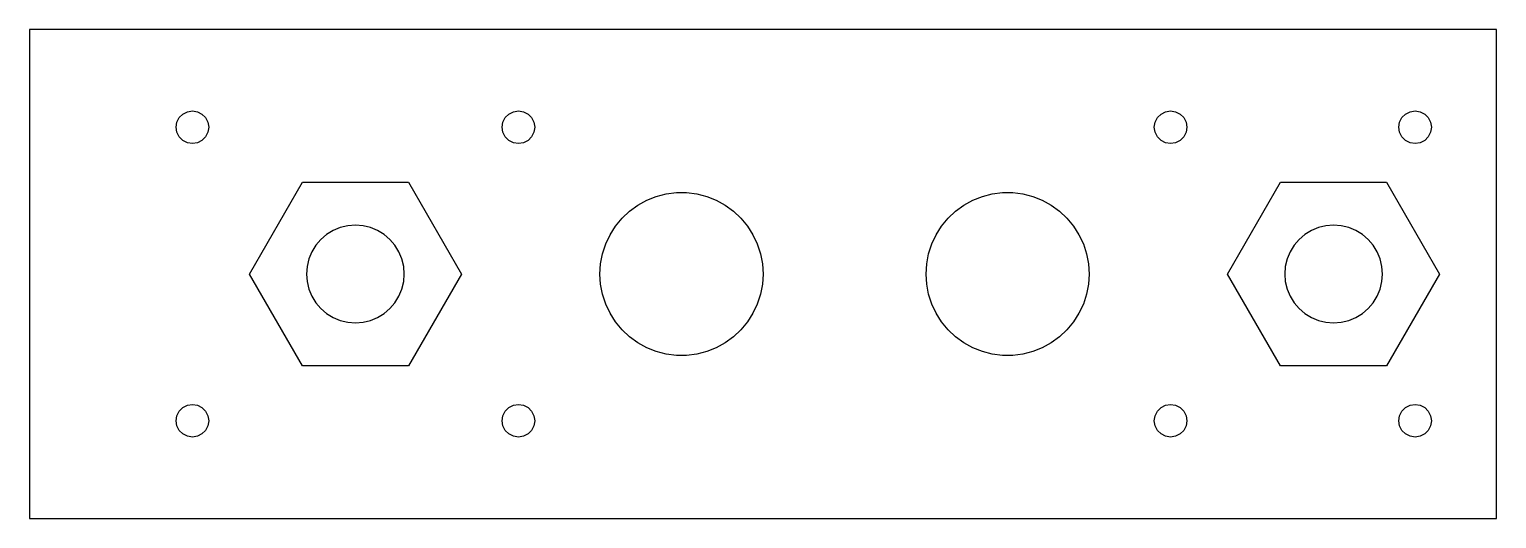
# Model space of a CAD drawing. Header units: metres. Extents: x -20 to 70, y -15 to 15.
import ezdxf

# ---------------------------------------------------------------- set-up
doc = ezdxf.new("R2010")
doc.units = ezdxf.units.M

msp = doc.modelspace()

# ---------------------------------------------------------------- linework, layer by layer
for p, q in [((70, 15), (-20, 15)), ((-20, 15), (-20, -15)), ((70, -15), (70, 15)), ((-10.5878, 9.80902), (-10.309, 9.95106)), ((-10.309, 9.95106), (-10, 10)), ((-10, 10), (-9.69098, 9.95106)), ((-9.69098, 9.95106), (-9.41221, 9.80902)), ((9.41221, 9.80902), (9.69098, 9.95106)), ((9.69098, 9.95106), (10, 10)), ((10, 10), (10.309, 9.95106)), ((10.309, 9.95106), (10.5878, 9.80902)), ((49.4122, 9.80902), (49.691, 9.95106)), ((49.691, 9.95106), (50, 10)), ((50, 10), (50.309, 9.95106)), ((50.309, 9.95106), (50.5878, 9.80902)), ((64.4122, 9.80902), (64.691, 9.95106)), ((64.691, 9.95106), (65, 10)), ((65, 10), (65.309, 9.95106)), ((65.309, 9.95106), (65.5878, 9.80902)), ((-11, 9), (-10.9511, 9.30902)), ((-10.9511, 8.69098), (-11, 9)), ((-10.9511, 9.30902), (-10.809, 9.58778)), ((-10.809, 9.58778), (-10.5878, 9.80902)), ((-9.41221, 9.80902), (-9.19098, 9.58778)), ((-9.19098, 9.58778), (-9.04894, 9.30902)), ((-9.04894, 9.30902), (-9, 9)), ((-9, 9), (-9.04894, 8.69098)), ((9, 9), (9.04894, 9.30902)), ((9.04894, 8.69098), (9, 9)), ((9.04894, 9.30902), (9.19098, 9.58778)), ((9.19098, 9.58778), (9.41221, 9.80902)), ((10.5878, 9.80902), (10.809, 9.58778)), ((10.809, 9.58778), (10.9511, 9.30902)), ((10.9511, 9.30902), (11, 9)), ((11, 9), (10.9511, 8.69098)), ((49, 9), (49.0489, 9.30902)), ((49.0489, 8.69098), (49, 9)), ((49.0489, 9.30902), (49.191, 9.58778)), ((49.191, 9.58778), (49.4122, 9.80902)), ((50.5878, 9.80902), (50.809, 9.58778)), ((50.809, 9.58778), (50.9511, 9.30902)), ((50.9511, 9.30902), (51, 9)), ((51, 9), (50.9511, 8.69098)), ((64, 9), (64.0489, 9.30902)), ((64.0489, 8.69098), (64, 9)), ((64.0489, 9.30902), (64.191, 9.58778)), ((64.191, 9.58778), (64.4122, 9.80902)), ((65.5878, 9.80902), (65.809, 9.58778)), ((65.809, 9.58778), (65.9511, 9.30902)), ((65.9511, 9.30902), (66, 9)), ((66, 9), (65.9511, 8.69098)), ((-10.809, 8.41221), (-10.9511, 8.69098)), ((-10.5878, 8.19098), (-10.809, 8.41221)), ((-10.309, 8.04894), (-10.5878, 8.19098)), ((-9.41221, 8.19098), (-9.69098, 8.04894)), ((-9.19098, 8.41221), (-9.41221, 8.19098)), ((-9.04894, 8.69098), (-9.19098, 8.41221)), ((9.19098, 8.41221), (9.04894, 8.69098)), ((9.41221, 8.19098), (9.19098, 8.41221)), ((9.69098, 8.04894), (9.41221, 8.19098)), ((10.5878, 8.19098), (10.309, 8.04894)), ((10.809, 8.41221), (10.5878, 8.19098)), ((10.9511, 8.69098), (10.809, 8.41221)), ((49.191, 8.41221), (49.0489, 8.69098)), ((49.4122, 8.19098), (49.191, 8.41221)), ((49.691, 8.04894), (49.4122, 8.19098)), ((50.5878, 8.19098), (50.309, 8.04894)), ((50.809, 8.41221), (50.5878, 8.19098)), ((50.9511, 8.69098), (50.809, 8.41221)), ((64.191, 8.41221), (64.0489, 8.69098)), ((64.4122, 8.19098), (64.191, 8.41221)), ((64.691, 8.04894), (64.4122, 8.19098)), ((65.5878, 8.19098), (65.309, 8.04894)), ((65.809, 8.41221), (65.5878, 8.19098)), ((65.9511, 8.69098), (65.809, 8.41221)), ((-10, 8), (-10.309, 8.04894)), ((-9.69098, 8.04894), (-10, 8)), ((10, 8), (9.69098, 8.04894)), ((10.309, 8.04894), (10, 8)), ((50, 8), (49.691, 8.04894)), ((50.309, 8.04894), (50, 8)), ((65, 8), (64.691, 8.04894)), ((65.309, 8.04894), (65, 8)), ((-6.5, 0), (-3.25, 5.62916)), ((-3.25, 5.62916), (3.25, 5.62916)), ((3.25, 5.62916), (6.5, 0)), ((53.5, 0), (56.75, 5.62916)), ((56.75, 5.62916), (63.25, 5.62916)), ((63.25, 5.62916), (66.5, 0)), ((17.3209, 4.22164), (17.8711, 4.52413)), ((17.8711, 4.52413), (18.4549, 4.75528)), ((18.4549, 4.75528), (19.0631, 4.91144)), ((19.0631, 4.91144), (19.686, 4.99013)), ((19.686, 4.99013), (20.314, 4.99013)), ((20.314, 4.99013), (20.9369, 4.91144)), ((20.9369, 4.91144), (21.5451, 4.75528)), ((21.5451, 4.75528), (22.1289, 4.52413)), ((22.1289, 4.52413), (22.6791, 4.22164)), ((37.3209, 4.22164), (37.8711, 4.52413)), ((37.8711, 4.52413), (38.4549, 4.75528)), ((38.4549, 4.75528), (39.0631, 4.91144)), ((39.0631, 4.91144), (39.686, 4.99013)), ((39.686, 4.99013), (40.314, 4.99013)), ((40.314, 4.99013), (40.9369, 4.91144)), ((40.9369, 4.91144), (41.5451, 4.75528)), ((41.5451, 4.75528), (42.1289, 4.52413)), ((42.1289, 4.52413), (42.6791, 4.22164)), ((16.3552, 3.42274), (16.8129, 3.85257)), ((16.8129, 3.85257), (17.3209, 4.22164)), ((22.6791, 4.22164), (23.1871, 3.85257)), ((23.1871, 3.85257), (23.6448, 3.42274)), ((36.3552, 3.42274), (36.8129, 3.85257)), ((36.8129, 3.85257), (37.3209, 4.22164)), ((42.6791, 4.22164), (43.1871, 3.85257)), ((43.1871, 3.85257), (43.6448, 3.42274)), ((-0.927051, 2.85317), (-1.36197, 2.67302)), ((-0.469303, 2.96306), (-0.927051, 2.85317)), ((0, 3), (-0.469303, 2.96306)), ((0.469303, 2.96306), (0, 3)), ((0.927051, 2.85317), (0.469303, 2.96306)), ((1.36197, 2.67302), (0.927051, 2.85317)), ((15.6185, 2.40877), (15.9549, 2.93893)), ((15.9549, 2.93893), (16.3552, 3.42274)), ((23.6448, 3.42274), (24.0451, 2.93893)), ((24.0451, 2.93893), (24.3815, 2.40877)), ((35.6185, 2.40877), (35.9549, 2.93893)), ((35.9549, 2.93893), (36.3552, 3.42274)), ((43.6448, 3.42274), (44.0451, 2.93893)), ((44.0451, 2.93893), (44.3815, 2.40877)), ((59.0729, 2.85317), (58.638, 2.67302)), ((59.5307, 2.96306), (59.0729, 2.85317)), ((60, 3), (59.5307, 2.96306)), ((60.4693, 2.96306), (60, 3)), ((60.9271, 2.85317), (60.4693, 2.96306)), ((61.362, 2.67302), (60.9271, 2.85317)), ((-2.12132, 2.12132), (-2.42705, 1.76336)), ((-1.76336, 2.42705), (-2.12132, 2.12132)), ((-1.36197, 2.67302), (-1.76336, 2.42705)), ((1.76336, 2.42705), (1.36197, 2.67302)), ((2.12132, 2.12132), (1.76336, 2.42705)), ((2.42705, 1.76336), (2.12132, 2.12132)), ((15.1571, 1.24345), (15.3511, 1.84062)), ((15.3511, 1.84062), (15.6185, 2.40877)), ((24.3815, 2.40877), (24.6489, 1.84062)), ((24.6489, 1.84062), (24.8429, 1.24345)), ((35.1571, 1.24345), (35.3511, 1.84062)), ((35.3511, 1.84062), (35.6185, 2.40877)), ((44.3815, 2.40877), (44.6489, 1.84062)), ((44.6489, 1.84062), (44.8429, 1.24345)), ((57.8787, 2.12132), (57.5729, 1.76336)), ((58.2366, 2.42705), (57.8787, 2.12132)), ((58.638, 2.67302), (58.2366, 2.42705)), ((61.7634, 2.42705), (61.362, 2.67302)), ((62.1213, 2.12132), (61.7634, 2.42705)), ((62.4271, 1.76336), (62.1213, 2.12132)), ((-2.85317, 0.927051), (-2.96306, 0.469303)), ((-2.67302, 1.36197), (-2.85317, 0.927051)), ((-2.42705, 1.76336), (-2.67302, 1.36197)), ((2.67302, 1.36197), (2.42705, 1.76336)), ((2.85317, 0.927051), (2.67302, 1.36197)), ((2.96306, 0.469303), (2.85317, 0.927051)), ((15.0394, 0.626666), (15.1571, 1.24345)), ((24.8429, 1.24345), (24.9606, 0.626666)), ((35.0394, 0.626666), (35.1571, 1.24345)), ((44.8429, 1.24345), (44.9606, 0.626666)), ((57.1468, 0.927051), (57.0369, 0.469303)), ((57.327, 1.36197), (57.1468, 0.927051)), ((57.5729, 1.76336), (57.327, 1.36197)), ((62.673, 1.36197), (62.4271, 1.76336)), ((62.8532, 0.927051), (62.673, 1.36197)), ((62.9631, 0.469303), (62.8532, 0.927051)), ((-3.25, -5.62916), (-6.5, 0)), ((-2.96306, 0.469303), (-3, 0)), ((-3, 0), (-2.96306, -0.469303)), ((3, 0), (2.96306, 0.469303)), ((2.96306, -0.469303), (3, 0)), ((6.5, 0), (3.25, -5.62916)), ((15, 0), (15.0394, 0.626666)), ((15.0394, -0.626666), (15, 0)), ((24.9606, 0.626666), (25, 0)), ((25, 0), (24.9606, -0.626666)), ((35, 0), (35.0394, 0.626666)), ((35.0394, -0.626666), (35, 0)), ((44.9606, 0.626666), (45, 0)), ((45, 0), (44.9606, -0.626666)), ((56.75, -5.62916), (53.5, 0)), ((57.0369, 0.469303), (57, 0)), ((57, 0), (57.0369, -0.469303)), ((63, 0), (62.9631, 0.469303)), ((62.9631, -0.469303), (63, 0)), ((66.5, 0), (63.25, -5.62916)), ((-2.96306, -0.469303), (-2.85317, -0.927051)), ((2.85317, -0.927051), (2.96306, -0.469303)), ((15.1571, -1.24345), (15.0394, -0.626666)), ((24.9606, -0.626666), (24.8429, -1.24345)), ((35.1571, -1.24345), (35.0394, -0.626666)), ((44.9606, -0.626666), (44.8429, -1.24345)), ((57.0369, -0.469303), (57.1468, -0.927051)), ((62.8532, -0.927051), (62.9631, -0.469303)), ((-2.85317, -0.927051), (-2.67302, -1.36197)), ((-2.67302, -1.36197), (-2.42705, -1.76336)), ((-2.42705, -1.76336), (-2.12132, -2.12132)), ((2.12132, -2.12132), (2.42705, -1.76336)), ((2.42705, -1.76336), (2.67302, -1.36197)), ((2.67302, -1.36197), (2.85317, -0.927051)), ((15.3511, -1.84062), (15.1571, -1.24345)), ((24.8429, -1.24345), (24.6489, -1.84062)), ((35.3511, -1.84062), (35.1571, -1.24345)), ((44.8429, -1.24345), (44.6489, -1.84062)), ((57.1468, -0.927051), (57.327, -1.36197)), ((57.327, -1.36197), (57.5729, -1.76336)), ((57.5729, -1.76336), (57.8787, -2.12132)), ((62.1213, -2.12132), (62.4271, -1.76336)), ((62.4271, -1.76336), (62.673, -1.36197)), ((62.673, -1.36197), (62.8532, -0.927051)), ((-2.12132, -2.12132), (-1.76336, -2.42705)), ((-1.76336, -2.42705), (-1.36197, -2.67302)), ((-1.36197, -2.67302), (-0.927051, -2.85317)), ((0.927051, -2.85317), (1.36197, -2.67302)), ((1.36197, -2.67302), (1.76336, -2.42705)), ((1.76336, -2.42705), (2.12132, -2.12132)), ((15.6185, -2.40877), (15.3511, -1.84062)), ((15.9549, -2.93893), (15.6185, -2.40877)), ((24.3815, -2.40877), (24.0451, -2.93893)), ((24.6489, -1.84062), (24.3815, -2.40877)), ((35.6185, -2.40877), (35.3511, -1.84062)), ((35.9549, -2.93893), (35.6185, -2.40877)), ((44.3815, -2.40877), (44.0451, -2.93893)), ((44.6489, -1.84062), (44.3815, -2.40877)), ((57.8787, -2.12132), (58.2366, -2.42705)), ((58.2366, -2.42705), (58.638, -2.67302)), ((58.638, -2.67302), (59.0729, -2.85317)), ((60.9271, -2.85317), (61.362, -2.67302)), ((61.362, -2.67302), (61.7634, -2.42705)), ((61.7634, -2.42705), (62.1213, -2.12132)), ((-0.927051, -2.85317), (-0.469303, -2.96306)), ((-0.469303, -2.96306), (0, -3)), ((0, -3), (0.469303, -2.96306)), ((0.469303, -2.96306), (0.927051, -2.85317)), ((16.3552, -3.42274), (15.9549, -2.93893)), ((16.8129, -3.85257), (16.3552, -3.42274)), ((23.6448, -3.42274), (23.1871, -3.85257)), ((24.0451, -2.93893), (23.6448, -3.42274)), ((36.3552, -3.42274), (35.9549, -2.93893)), ((36.8129, -3.85257), (36.3552, -3.42274)), ((43.6448, -3.42274), (43.1871, -3.85257)), ((44.0451, -2.93893), (43.6448, -3.42274)), ((59.0729, -2.85317), (59.5307, -2.96306)), ((59.5307, -2.96306), (60, -3)), ((60, -3), (60.4693, -2.96306)), ((60.4693, -2.96306), (60.9271, -2.85317)), ((17.3209, -4.22164), (16.8129, -3.85257)), ((17.8711, -4.52413), (17.3209, -4.22164)), ((22.6791, -4.22164), (22.1289, -4.52413)), ((23.1871, -3.85257), (22.6791, -4.22164)), ((37.3209, -4.22164), (36.8129, -3.85257)), ((37.8711, -4.52413), (37.3209, -4.22164)), ((42.6791, -4.22164), (42.1289, -4.52413)), ((43.1871, -3.85257), (42.6791, -4.22164)), ((18.4549, -4.75528), (17.8711, -4.52413)), ((19.0631, -4.91144), (18.4549, -4.75528)), ((19.686, -4.99013), (19.0631, -4.91144)), ((20.314, -4.99013), (19.686, -4.99013)), ((20.9369, -4.91144), (20.314, -4.99013)), ((21.5451, -4.75528), (20.9369, -4.91144)), ((22.1289, -4.52413), (21.5451, -4.75528)), ((38.4549, -4.75528), (37.8711, -4.52413)), ((39.0631, -4.91144), (38.4549, -4.75528)), ((39.686, -4.99013), (39.0631, -4.91144)), ((40.314, -4.99013), (39.686, -4.99013)), ((40.9369, -4.91144), (40.314, -4.99013)), ((41.5451, -4.75528), (40.9369, -4.91144)), ((42.1289, -4.52413), (41.5451, -4.75528)), ((3.25, -5.62916), (-3.25, -5.62916)), ((63.25, -5.62916), (56.75, -5.62916)), ((-10.5878, -8.19098), (-10.309, -8.04894)), ((-10.309, -8.04894), (-10, -8)), ((-10, -8), (-9.69098, -8.04894)), ((-9.69098, -8.04894), (-9.41221, -8.19098)), ((9.41221, -8.19098), (9.69098, -8.04894)), ((9.69098, -8.04894), (10, -8)), ((10, -8), (10.309, -8.04894)), ((10.309, -8.04894), (10.5878, -8.19098)), ((49.4122, -8.19098), (49.691, -8.04894)), ((49.691, -8.04894), (50, -8)), ((50, -8), (50.309, -8.04894)), ((50.309, -8.04894), (50.5878, -8.19098)), ((64.4122, -8.19098), (64.691, -8.04894)), ((64.691, -8.04894), (65, -8)), ((65, -8), (65.309, -8.04894)), ((65.309, -8.04894), (65.5878, -8.19098)), ((-11, -9), (-10.9511, -8.69098)), ((-10.9511, -9.30902), (-11, -9)), ((-10.9511, -8.69098), (-10.809, -8.41221)), ((-10.809, -8.41221), (-10.5878, -8.19098)), ((-9.41221, -8.19098), (-9.19098, -8.41221)), ((-9.19098, -8.41221), (-9.04894, -8.69098)), ((-9.04894, -8.69098), (-9, -9)), ((-9, -9), (-9.04894, -9.30902)), ((9, -9), (9.04894, -8.69098)), ((9.04894, -9.30902), (9, -9)), ((9.04894, -8.69098), (9.19098, -8.41221)), ((9.19098, -8.41221), (9.41221, -8.19098)), ((10.5878, -8.19098), (10.809, -8.41221)), ((10.809, -8.41221), (10.9511, -8.69098)), ((10.9511, -8.69098), (11, -9)), ((11, -9), (10.9511, -9.30902)), ((49, -9), (49.0489, -8.69098)), ((49.0489, -9.30902), (49, -9)), ((49.0489, -8.69098), (49.191, -8.41221)), ((49.191, -8.41221), (49.4122, -8.19098)), ((50.5878, -8.19098), (50.809, -8.41221)), ((50.809, -8.41221), (50.9511, -8.69098)), ((50.9511, -8.69098), (51, -9)), ((51, -9), (50.9511, -9.30902)), ((64, -9), (64.0489, -8.69098)), ((64.0489, -9.30902), (64, -9)), ((64.0489, -8.69098), (64.191, -8.41221)), ((64.191, -8.41221), (64.4122, -8.19098)), ((65.5878, -8.19098), (65.809, -8.41221)), ((65.809, -8.41221), (65.9511, -8.69098)), ((65.9511, -8.69098), (66, -9)), ((66, -9), (65.9511, -9.30902)), ((-10.809, -9.58778), (-10.9511, -9.30902)), ((-10.5878, -9.80902), (-10.809, -9.58778)), ((-10.309, -9.95106), (-10.5878, -9.80902)), ((-9.41221, -9.80902), (-9.69098, -9.95106)), ((-9.19098, -9.58778), (-9.41221, -9.80902)), ((-9.04894, -9.30902), (-9.19098, -9.58778)), ((9.19098, -9.58778), (9.04894, -9.30902)), ((9.41221, -9.80902), (9.19098, -9.58778)), ((9.69098, -9.95106), (9.41221, -9.80902)), ((10.5878, -9.80902), (10.309, -9.95106)), ((10.809, -9.58778), (10.5878, -9.80902)), ((10.9511, -9.30902), (10.809, -9.58778)), ((49.191, -9.58778), (49.0489, -9.30902)), ((49.4122, -9.80902), (49.191, -9.58778)), ((49.691, -9.95106), (49.4122, -9.80902)), ((50.5878, -9.80902), (50.309, -9.95106)), ((50.809, -9.58778), (50.5878, -9.80902)), ((50.9511, -9.30902), (50.809, -9.58778)), ((64.191, -9.58778), (64.0489, -9.30902)), ((64.4122, -9.80902), (64.191, -9.58778)), ((64.691, -9.95106), (64.4122, -9.80902)), ((65.5878, -9.80902), (65.309, -9.95106)), ((65.809, -9.58778), (65.5878, -9.80902)), ((65.9511, -9.30902), (65.809, -9.58778)), ((-10, -10), (-10.309, -9.95106)), ((-9.69098, -9.95106), (-10, -10)), ((10, -10), (9.69098, -9.95106)), ((10.309, -9.95106), (10, -10)), ((50, -10), (49.691, -9.95106)), ((50.309, -9.95106), (50, -10)), ((65, -10), (64.691, -9.95106)), ((65.309, -9.95106), (65, -10)), ((-20, -15), (70, -15))]:
    msp.add_line(p, q)

doc.saveas('drawing.dxf')
